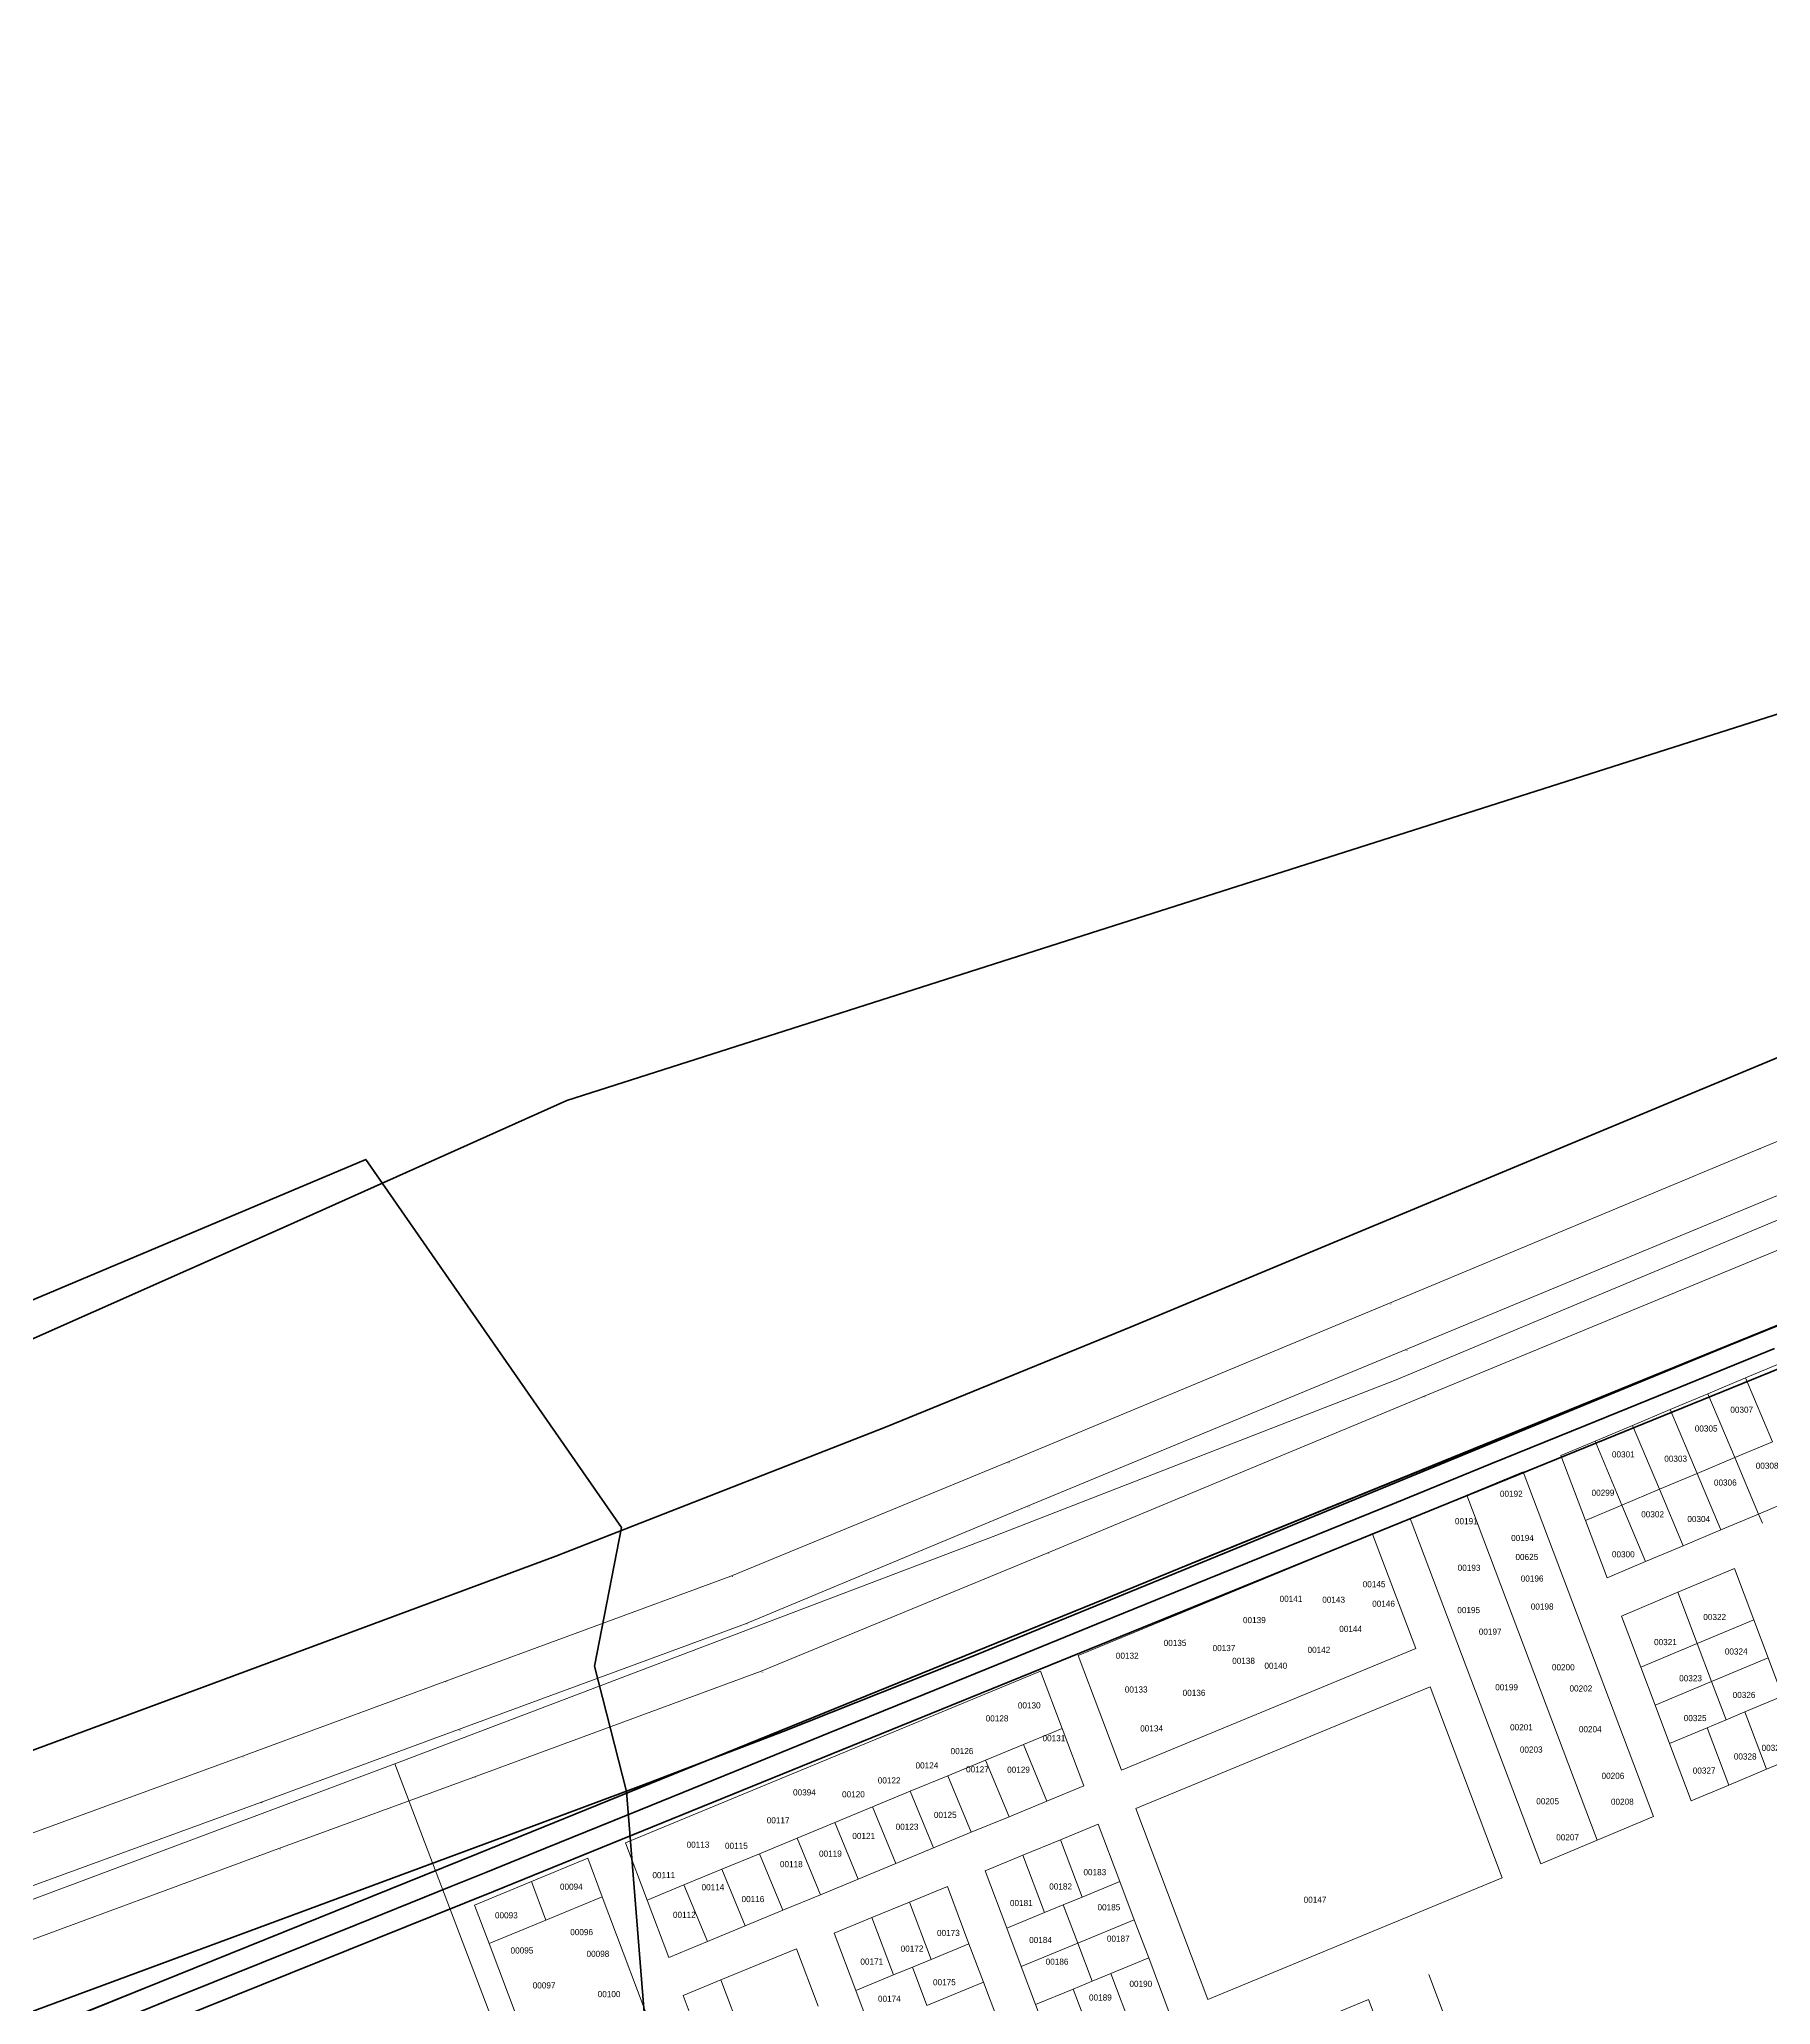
# Model space of a CAD drawing. Header units: metres. Extents: x 245232 to 248406, y 1633796 to 1637634.
# Drawn here: x 245719.5 to 246143.8, y 1637152.2 to 1637633.7 of the extents above; entities that cross this region are included whole.
import ezdxf
from ezdxf.enums import TextEntityAlignment as Align

# ---------------------------------------------------------------- set-up
doc = ezdxf.new("R2010")
doc.units = ezdxf.units.M
doc.header["$MEASUREMENT"] = 0
for name, color, linetype in [('A_revoir_niveau_0', 7, 'Continuous'), ('historique_numero_parcelle', 7, 'Continuous'), ('limites_sections', 7, 'Continuous')]:
    doc.layers.add(name, color=color, linetype=linetype)
for name, color, linetype, lineweight in [('Emprise', 1, 'Continuous', 30), ('PUD YEUMBEUL NORD MALIKA TP', 7, 'Continuous', 0), ('Toponymie', 7, 'Continuous', 30), ('Tracé KMS3', 7, 'Continuous', 0)]:
    doc.layers.add(name, color=color, linetype=linetype, lineweight=lineweight)
doc.layers.add('Limites_Communes', color=7, linetype='Continuous', lineweight=211, plot=False)
doc.layers.add('LIMITES_PARCELLES', color=7, linetype='Continuous', lineweight=0, true_color=0xffffff)
doc.styles.add('Style-Arial', font='arial.ttf')
doc.styles.add('Style-FANCY', font='FANCY.shx')

msp = doc.modelspace()

# ---------------------------------------------------------------- linework, layer by layer
at = {"layer": 'A_revoir_niveau_0', "color": 7, "linetype": 'Continuous', "lineweight": 13, "flags": 128}
for points in [[(246280.422, 1637419.696), (246188.953, 1637381.672), (246140.842, 1637361.814), (246050.359, 1637324.045), (245956.724, 1637285.061), (245888.911, 1637257.199), (245818.867, 1637231.382), (245769.228, 1637213.065), (245701.559, 1637188.314), (245613.345, 1637155.349), (245512.804, 1637117.302)], [(245408.833, 1637064.596), (245617.302, 1637144.32), (245705.148, 1637176.756), (245773.663, 1637201.739), (245822.183, 1637219.59), (245892.562, 1637245.511), (245961.684, 1637274.3), (246054.236, 1637312.609), (246146.466, 1637350.878), (246192.693, 1637370.169), (246284.944, 1637408.447)], [(245521.985, 1637094.792), (245622.827, 1637133), (245708.221, 1637164.652), (245778.161, 1637190.411), (245825.955, 1637207.935), (245896.372, 1637233.878), (245966.622, 1637262.874), (246058.697, 1637301.212), (246152.638, 1637340.006), (246197.655, 1637359.097), (246289.647, 1637397.036)]]:
    msp.add_lwpolyline(points, dxfattribs=at)
at = {"layer": 'Emprise', "color": 6, "lineweight": 53, "flags": 128}
for points in [[(245362.141, 1637080.356), (245645.721, 1637187.856), (245764.441, 1637231.79), (245846.022, 1637262.063), (245926.872, 1637293.673), (245987.028, 1637318.254), (246628.867, 1637585.467)], [(246654.917, 1637532.213), (246503.561, 1637468.453), (246339.308, 1637399.226), (246174.772, 1637330.677), (246009.955, 1637262.807), (245959.033, 1637241.98), (245949.066, 1637237.927), (245901.732, 1637219.096), (245867.53, 1637206.046), (245837.948, 1637195.053), (245785.258, 1637175.517), (245666.841, 1637131.695), (245404.598, 1637034.355), (245407.133, 1637027.526), (245386.779, 1637020.133)]]:
    msp.add_lwpolyline(points, dxfattribs=at)
at = {"layer": 'Limites_Communes', "color": 210, "lineweight": 80, "flags": 128}
msp.add_lwpolyline([(245735.191, 1636182.426), (245737.086, 1636220.967), (245735.256, 1636239.014), (245707.104, 1636298.228), (245667.831, 1636399.146), (245610.425, 1636525.307), (245591.962, 1636563.472), (245540.605, 1636669.631), (245473.018, 1636809.338), (245335.449, 1637145.601), (245779.45, 1637342.685), (245848.75, 1637373.75), (245979.171, 1637415.334), (246366.25, 1637538.75), (246605.272, 1637633.704), (246913.43, 1637003.726), (246928.908, 1636986.263), (246937.063, 1636946.102), (247273.698, 1636757.341)], dxfattribs=at)
at = {"layer": 'limites_parcelles'}
for p, q in [((245429.275, 1637028.013), (246242.36, 1637357.731)), ((246137.611, 1637305.754), (246146.829, 1637309.631)), ((246128.394, 1637301.877), (246137.611, 1637305.754)), ((246144.203, 1637290.084), (246137.611, 1637305.754)), ((246119.176, 1637297.999), (246128.394, 1637301.877)), ((246134.985, 1637286.207), (246128.394, 1637301.877)), ((246109.958, 1637294.122), (246119.176, 1637297.999)), ((246125.767, 1637282.329), (246119.176, 1637297.999)), ((246092.351, 1637286.716), (246100.74, 1637290.245)), ((246100.74, 1637290.245), (246109.958, 1637294.122)), ((246107.332, 1637274.575), (246100.74, 1637290.245)), ((246116.55, 1637278.452), (246109.958, 1637294.122)), ((246144.203, 1637290.084), (246134.985, 1637286.207)), ((246098.367, 1637270.804), (246092.351, 1637286.716)), ((246134.985, 1637286.207), (246125.767, 1637282.329)), ((246140.801, 1637272.38), (246134.985, 1637286.207)), ((246069.287, 1637277.029), (246083.158, 1637282.755)), ((246083.158, 1637282.755), (246115.101, 1637198.266)), ((246125.767, 1637282.329), (246116.55, 1637278.452)), ((246131.583, 1637268.503), (246125.767, 1637282.329)), ((246055.415, 1637271.302), (246069.287, 1637277.029)), ((246101.26, 1637192.462), (246069.287, 1637277.029)), ((246116.55, 1637278.452), (246107.332, 1637274.575)), ((246122.365, 1637264.625), (246116.55, 1637278.452)), ((246150.019, 1637276.257), (246140.801, 1637272.38)), ((246087.418, 1637186.658), (246055.415, 1637271.302)), ((246107.332, 1637274.575), (246098.367, 1637270.804)), ((246098.367, 1637270.804), (246103.676, 1637256.764)), ((246113.148, 1637260.748), (246107.332, 1637274.575)), ((246140.801, 1637272.38), (246131.583, 1637268.503)), ((246141.752, 1637270.118), (246140.801, 1637272.38)), ((245974.108, 1637237.709), (246046.197, 1637267.494)), ((246046.197, 1637267.494), (246056.789, 1637239.414)), ((246131.583, 1637268.503), (246122.365, 1637264.625)), ((246122.365, 1637264.625), (246113.148, 1637260.748)), ((246103.676, 1637256.764), (246113.148, 1637260.748)), ((246121.05, 1637253.224), (246134.886, 1637259.043)), ((246134.886, 1637259.043), (246139.628, 1637246.502)), ((246121.05, 1637253.224), (246107.214, 1637247.404)), ((246121.05, 1637253.224), (246125.786, 1637240.698)), ((246107.214, 1637247.404), (246111.944, 1637234.894)), ((246125.786, 1637240.698), (246139.628, 1637246.502)), ((246139.628, 1637246.502), (246143.166, 1637237.143)), ((245984.701, 1637209.627), (245974.108, 1637237.709)), ((246056.789, 1637239.414), (245984.701, 1637209.627)), ((246111.944, 1637234.894), (246125.786, 1637240.698)), ((246125.786, 1637240.698), (246129.325, 1637231.339)), ((246143.166, 1637237.143), (246129.325, 1637231.339)), ((246143.166, 1637237.143), (246146.705, 1637227.783)), ((245863.147, 1637191.864), (245964.861, 1637233.889)), ((245964.861, 1637233.889), (245970.157, 1637219.848)), ((246111.944, 1637234.894), (246115.483, 1637225.535)), ((246060.32, 1637230.053), (245988.223, 1637200.289)), ((246077.989, 1637183.254), (246060.32, 1637230.053)), ((246129.325, 1637231.339), (246115.483, 1637225.535)), ((246129.325, 1637231.339), (246132.863, 1637221.979)), ((246146.705, 1637227.783), (246137.477, 1637223.913)), ((246115.483, 1637225.535), (246119.021, 1637216.175)), ((246137.477, 1637223.913), (246132.863, 1637221.979)), ((246137.477, 1637223.913), (246142.785, 1637209.874)), ((245970.157, 1637219.848), (245960.638, 1637215.915)), ((245970.157, 1637219.848), (245975.454, 1637205.806)), ((246128.249, 1637220.044), (246119.021, 1637216.175)), ((246132.863, 1637221.979), (246128.249, 1637220.044)), ((246128.249, 1637220.044), (246133.557, 1637206.005)), ((245960.638, 1637215.915), (245951.396, 1637212.096)), ((245960.638, 1637215.915), (245966.366, 1637202.051)), ((246119.021, 1637216.175), (246124.329, 1637202.135)), ((246152.013, 1637213.743), (246142.785, 1637209.874)), ((245942.154, 1637208.277), (245932.912, 1637204.458)), ((245951.396, 1637212.096), (245942.154, 1637208.277)), ((245942.154, 1637208.277), (245947.882, 1637194.414)), ((245951.396, 1637212.096), (245957.124, 1637198.232)), ((246142.785, 1637209.874), (246133.557, 1637206.005)), ((245932.912, 1637204.458), (245923.67, 1637200.639)), ((245932.912, 1637204.458), (245938.64, 1637190.595)), ((245975.454, 1637205.806), (245966.366, 1637202.051)), ((246124.329, 1637202.135), (246133.557, 1637206.005)), ((245923.67, 1637200.639), (245914.428, 1637196.82)), ((245923.67, 1637200.639), (245929.398, 1637186.776)), ((245966.366, 1637202.051), (245957.124, 1637198.232)), ((245988.223, 1637200.289), (246005.878, 1637153.484)), ((245914.428, 1637196.82), (245905.186, 1637193.002)), ((245914.428, 1637196.82), (245920.155, 1637182.957)), ((245947.882, 1637194.414), (245938.64, 1637190.595)), ((245957.124, 1637198.232), (245947.882, 1637194.414)), ((245969.75, 1637192.596), (245978.997, 1637196.413)), ((245978.997, 1637196.413), (245984.294, 1637182.372)), ((246115.101, 1637198.266), (246101.26, 1637192.462)), ((245868.445, 1637177.821), (245863.147, 1637191.864)), ((245895.943, 1637189.183), (245886.701, 1637185.364)), ((245905.186, 1637193.002), (245895.943, 1637189.183)), ((245895.943, 1637189.183), (245901.671, 1637175.32)), ((245905.186, 1637193.002), (245910.913, 1637179.138)), ((245938.64, 1637190.595), (245929.398, 1637186.776)), ((245960.502, 1637188.778), (245951.254, 1637184.96)), ((245969.75, 1637192.596), (245960.502, 1637188.778)), ((245960.502, 1637188.778), (245965.798, 1637174.736)), ((245969.75, 1637192.596), (245975.046, 1637178.554)), ((246101.26, 1637192.462), (246087.418, 1637186.658)), ((245840.086, 1637182.338), (245853.901, 1637188.044)), ((245853.901, 1637188.044), (245857.445, 1637178.647)), ((245886.701, 1637185.364), (245877.459, 1637181.545)), ((245886.701, 1637185.364), (245892.429, 1637171.501)), ((245929.398, 1637186.776), (245920.155, 1637182.957)), ((245951.254, 1637184.96), (245956.551, 1637170.919)), ((245826.159, 1637176.587), (245840.086, 1637182.338)), ((245843.574, 1637172.921), (245840.086, 1637182.338)), ((245877.459, 1637181.545), (245868.445, 1637177.821)), ((245877.459, 1637181.545), (245883.187, 1637167.682)), ((245910.913, 1637179.138), (245901.671, 1637175.32)), ((245920.155, 1637182.957), (245910.913, 1637179.138)), ((245942.007, 1637181.142), (245932.759, 1637177.325)), ((245947.303, 1637167.101), (245942.007, 1637181.142)), ((245984.294, 1637182.372), (245975.046, 1637178.554)), ((245984.294, 1637182.372), (245987.825, 1637173.011)), ((246005.878, 1637153.484), (246077.989, 1637183.254)), ((245829.702, 1637167.194), (245826.159, 1637176.587)), ((245843.574, 1637172.921), (245857.445, 1637178.647)), ((245885.68, 1637103.796), (245857.445, 1637178.647)), ((245873.742, 1637163.779), (245868.445, 1637177.821)), ((245901.671, 1637175.32), (245892.429, 1637171.501)), ((245932.759, 1637177.325), (245923.511, 1637173.507)), ((245938.055, 1637163.283), (245932.759, 1637177.325)), ((245965.798, 1637174.736), (245956.551, 1637170.919)), ((245970.422, 1637176.645), (245965.798, 1637174.736)), ((245975.046, 1637178.554), (245970.422, 1637176.645)), ((245970.422, 1637176.645), (245973.953, 1637167.284)), ((245829.702, 1637167.194), (245843.574, 1637172.921)), ((245843.574, 1637172.921), (245843.574, 1637172.921)), ((245892.429, 1637171.501), (245883.187, 1637167.682)), ((245923.511, 1637173.507), (245914.263, 1637169.689)), ((245914.263, 1637169.689), (245919.56, 1637155.648)), ((245928.808, 1637159.465), (245923.511, 1637173.507)), ((245956.551, 1637170.919), (245960.082, 1637161.558)), ((245987.825, 1637173.011), (245973.953, 1637167.284)), ((245987.825, 1637173.011), (245991.356, 1637163.65)), ((245829.702, 1637167.194), (245857.937, 1637092.343)), ((245883.187, 1637167.682), (245873.742, 1637163.779)), ((245905.016, 1637165.871), (245886.52, 1637158.236)), ((245910.312, 1637151.83), (245905.016, 1637165.871)), ((245947.303, 1637167.101), (245938.055, 1637163.283)), ((245950.834, 1637157.74), (245947.303, 1637167.101)), ((245973.953, 1637167.284), (245960.082, 1637161.558)), ((245973.953, 1637167.284), (245977.484, 1637157.923)), ((245933.432, 1637161.374), (245928.808, 1637159.465)), ((245938.055, 1637163.283), (245933.432, 1637161.374)), ((245933.432, 1637161.374), (245936.963, 1637152.013)), ((245960.082, 1637161.558), (245963.613, 1637152.197)), ((245977.484, 1637157.923), (245982.108, 1637159.832)), ((245982.108, 1637159.832), (245991.356, 1637163.65)), ((245982.108, 1637159.832), (245987.405, 1637145.791)), ((245996.653, 1637149.609), (245991.356, 1637163.65)), ((245886.52, 1637158.236), (245877.273, 1637154.418)), ((245891.817, 1637144.194), (245886.52, 1637158.236)), ((245928.808, 1637159.465), (245919.56, 1637155.648)), ((245919.56, 1637155.648), (245923.091, 1637146.287)), ((245936.963, 1637152.013), (245950.834, 1637157.74)), ((245954.365, 1637148.379), (245950.834, 1637157.74)), ((245963.613, 1637152.197), (245972.861, 1637156.015)), ((245972.861, 1637156.015), (245977.484, 1637157.923)), ((245972.861, 1637156.015), (245978.157, 1637141.973)), ((246094.101, 1637069.243), (246060.007, 1637159.602)), ((245877.273, 1637154.418), (245882.569, 1637140.377)), ((245963.613, 1637152.197), (245968.909, 1637138.156)), ((246026.759, 1637145.81), (246045.245, 1637153.442)), ((246045.245, 1637153.442), (246050.543, 1637139.401))]:
    msp.add_line(p, q, dxfattribs=at)
at = {"layer": 'limites_sections', "lineweight": 13, "flags": 128}
msp.add_lwpolyline([(246149.535, 1636592.295), (246070.07, 1636609.373), (246025.889, 1636623.421), (246046.154, 1636659.835), (246030.023, 1636685.769), (245957.845, 1636823.563), (245896.711, 1636918.316), (245873.298, 1636959.841), (245897.722, 1636971.857), (245806.576, 1637211.153), (245953.867, 1637267.134), (246051.979, 1637305.254), (246249.188, 1637387.84)], dxfattribs=at)
msp.add_lwpolyline([(245897.722, 1636971.857), (245799.571, 1636923.569), (245677.175, 1636862.609), (245560.123, 1636802.218), (245496.981, 1636773.187), (245385.738, 1637053.755), (245806.576, 1637211.153), (245897.722, 1636971.857)], close=True, dxfattribs=at)
at = {"layer": 'PUD YEUMBEUL NORD MALIKA TP', "color": 30, "linetype": 'Continuous', "lineweight": 40, "flags": 128}
msp.add_lwpolyline([(245346.857, 1637151.59), (245337.412, 1637152.573), (245337.324, 1637152.582), (245334.819, 1637152.843), (245332.709, 1637154.287), (245332.709, 1637154.287), (245325.18, 1637159.44), (245799.462, 1637359.271), (245862.184, 1637269.078), (245855.551, 1637235.113), (245863.399, 1637204.393), (245870.075, 1637120.625)], dxfattribs=at)
at = {"layer": 'Tracé KMS3', "color": 3, "lineweight": 53, "elevation": -8.862, "flags": 128}
for points in [[(246165.947, 1637326.985), (246161.634, 1637325.195), (246003.832, 1637261.058), (245980.662, 1637251.643), (245827.037, 1637189.204), (245748.884, 1637157.722), (245725.835, 1637148.371), (245702.481, 1637139.653), (245488.718, 1637059.33), (245421.573, 1637033.919), (245418.192, 1637032.64)], [(246169.837, 1637317.772), (246165.433, 1637315.944), (246007.597, 1637251.794), (245984.427, 1637242.378), (245830.788, 1637179.935), (245752.632, 1637148.451), (245729.464, 1637139.052), (245705.988, 1637130.288), (245492.246, 1637049.973), (245425.112, 1637024.566), (245420.898, 1637022.972)], [(246144.73, 1637312.927), (246121.561, 1637303.51), (246098.391, 1637294.093), (246075.222, 1637284.677), (246052.053, 1637275.26), (246028.883, 1637265.843), (246005.714, 1637256.426), (245982.544, 1637247.01), (245959.375, 1637237.593), (245936.205, 1637228.176), (245913.036, 1637218.759), (245889.867, 1637209.343), (245866.697, 1637199.926), (245843.528, 1637190.509), (245828.912, 1637184.569), (245820.358, 1637181.123), (245797.159, 1637171.779), (245773.961, 1637162.433), (245750.758, 1637153.087), (245727.65, 1637143.711)]]:
    msp.add_lwpolyline(points, dxfattribs=at)

# ---------------------------------------------------------------- texts
at = {"layer": 'historique_numero_parcelle', "color": 92, "linetype": 'Continuous', "lineweight": 0, "style": 'Style-FANCY'}
for s, p in [('00307', (246136.695, 1637297.955)), ('00305', (246127.977, 1637293.348)), ('00301', (246107.667, 1637287.013)), ('00303', (246120.504, 1637285.957)), ('00308', (246142.922, 1637284.229)), ('00306', (246132.671, 1637280.102)), ('00192', (246080.218, 1637277.368)), ('00299', (246102.685, 1637277.606)), ('00191', (246069.201, 1637270.65)), ('00302', (246114.852, 1637272.327)), ('00304', (246126.157, 1637271.175)), ('00625', (246084.027, 1637261.879)), ('00300', (246107.667, 1637262.537)), ('00193', (246069.872, 1637259.227)), ('00141', (246026.226, 1637251.623)), ('00143', (246036.682, 1637251.404)), ('00145', (246046.593, 1637255.207)), ('00139', (246017.248, 1637246.413)), ('00146', (246048.911, 1637250.418)), ('00195', (246069.776, 1637248.861)), ('00198', (246087.786, 1637249.725)), ('00322', (246130.072, 1637247.169)), ('00144', (246040.845, 1637244.265)), ('00197', (246075.045, 1637243.582)), ('00321', (246118.001, 1637241.026)), ('00132', (245986.099, 1637237.692)), ('00135', (245997.814, 1637240.818)), ('00137', (246009.803, 1637239.557)), ('00138', (246014.601, 1637236.431)), ('00142', (246033.069, 1637239.118)), ('00324', (246135.341, 1637238.722)), ('00140', (246022.504, 1637235.224)), ('00200', (246092.96, 1637234.847)), ('00323', (246124.153, 1637232.167)), ('00133', (245988.289, 1637229.41)), ('00136', (246002.467, 1637228.587)), ('00199', (246079.068, 1637229.952)), ('00202', (246097.271, 1637229.664)), ('00326', (246137.257, 1637228.068)), ('00128', (245954.192, 1637222.325)), ('00130', (245962.075, 1637225.506)), ('00325', (246125.282, 1637222.405)), ('00131', (245968.124, 1637217.483)), ('00134', (245992.066, 1637219.866)), ('00201', (246082.709, 1637220.162)), ('00204', (246099.57, 1637219.682)), ('00126', (245945.597, 1637214.317)), ('00203', (246085.104, 1637214.69)), ('00328', (246137.544, 1637212.998)), ('00329', (246144.346, 1637215.11)), ('00124', (245937.002, 1637210.807)), ('00127', (245949.383, 1637209.843)), ('00129', (245959.447, 1637209.765)), ('00206', (246105.127, 1637208.259)), ('00327', (246127.485, 1637209.543)), ('00394', (245906.981, 1637204.199)), ('00120', (245918.992, 1637203.731)), ('00122', (245927.751, 1637207.132)), ('00125', (245941.491, 1637198.685)), ('00205', (246089.128, 1637202.02)), ('00208', (246107.426, 1637201.924)), ('00117', (245900.543, 1637197.369)), ('00121', (245921.51, 1637193.53)), ('00123', (245932.13, 1637195.778)), ('00207', (246094.014, 1637193.19)), ('00113', (245880.89, 1637191.39)), ('00115', (245890.306, 1637191.116)), ('00119', (245913.353, 1637189.197)), ('00111', (245872.514, 1637183.931)), ('00118', (245903.773, 1637186.619)), ('00183', (245978.149, 1637184.661)), ('00094', (245849.858, 1637181.102)), ('00114', (245884.558, 1637180.969)), ('00182', (245969.773, 1637181.151)), ('00093', (245833.927, 1637174.081)), ('00112', (245877.549, 1637174.203)), ('00116', (245894.357, 1637178.062)), ('00181', (245960.138, 1637177.092)), ('00185', (245981.598, 1637176.05)), ('00147', (246032.112, 1637177.896)), ('00096', (245852.376, 1637169.968)), ('00173', (245942.263, 1637169.761)), ('00095', (245837.759, 1637165.47)), ('00098', (245856.372, 1637164.647)), ('00172', (245933.353, 1637165.922)), ('00184', (245964.846, 1637168.042)), ('00187', (245983.897, 1637168.371)), ('00171', (245923.486, 1637162.754)), ('00186', (245968.897, 1637162.722)), ('00097', (245843.179, 1637156.914)), ('00100', (245859.109, 1637154.775)), ('00175', (245941.287, 1637157.691)), ('00190', (245989.426, 1637157.292)), ('00174', (245927.797, 1637153.636)), ('00189', (245979.518, 1637153.946))]:
    msp.add_text(s, height=1.5, rotation=0.1323, dxfattribs=at).set_placement(p, align=Align.MIDDLE_CENTER)
at = {"layer": 'historique_numero_parcelle', "color": 1, "linetype": 'Continuous', "lineweight": 0, "style": 'Style-FANCY'}
for s, p in [('00194', (246082.962, 1637266.534)), ('00196', (246085.326, 1637256.593))]:
    msp.add_text(s, height=1.5, rotation=0.1323, dxfattribs=at).set_placement(p, align=Align.MIDDLE_CENTER)
at = {"layer": 'toponymie', "color": 7, "linetype": 'Continuous', "lineweight": 13, "style": 'Style-Arial'}
for s, p in [('601', (246140.842, 1637361.814)), ('601', (246140.842, 1637361.814)), ('601', (246140.842, 1637361.814)), ('600', (246050.359, 1637324.045)), ('600', (246050.359, 1637324.045)), ('600', (246050.359, 1637324.045)), ('599', (246054.236, 1637312.609)), ('599', (246054.236, 1637312.609)), ('599', (246054.236, 1637312.609)), ('598', (246058.697, 1637301.212)), ('598', (246058.697, 1637301.212)), ('598', (246058.697, 1637301.212)), ('595', (245956.724, 1637285.061)), ('595', (245956.724, 1637285.061)), ('595', (245956.724, 1637285.061)), ('596', (245961.684, 1637274.3)), ('596', (245961.684, 1637274.3)), ('596', (245961.684, 1637274.3)), ('597', (245966.622, 1637262.874)), ('597', (245966.622, 1637262.874)), ('597', (245966.622, 1637262.874)), ('594', (245888.911, 1637257.199)), ('594', (245888.911, 1637257.199)), ('594', (245888.911, 1637257.199)), ('593', (245892.562, 1637245.511)), ('593', (245892.562, 1637245.511)), ('593', (245892.562, 1637245.511)), ('592', (245896.372, 1637233.878)), ('592', (245896.372, 1637233.878)), ('592', (245896.372, 1637233.878)), ('590', (245818.867, 1637231.382)), ('590', (245818.867, 1637231.382)), ('590', (245818.867, 1637231.382)), ('589', (245822.183, 1637219.59)), ('589', (245822.183, 1637219.59)), ('589', (245822.183, 1637219.59)), ('586', (245769.228, 1637213.065)), ('586', (245769.228, 1637213.065)), ('586', (245769.228, 1637213.065)), ('591', (245825.955, 1637207.935)), ('591', (245825.955, 1637207.935)), ('591', (245825.955, 1637207.935)), ('587', (245773.663, 1637201.739)), ('587', (245773.663, 1637201.739)), ('587', (245773.663, 1637201.739)), ('588', (245778.161, 1637190.411)), ('588', (245778.161, 1637190.411)), ('588', (245778.161, 1637190.411))]:
    msp.add_text(s, height=0.25, dxfattribs=at).set_placement(p, align=Align.TOP_LEFT)

doc.saveas('drawing.dxf')
